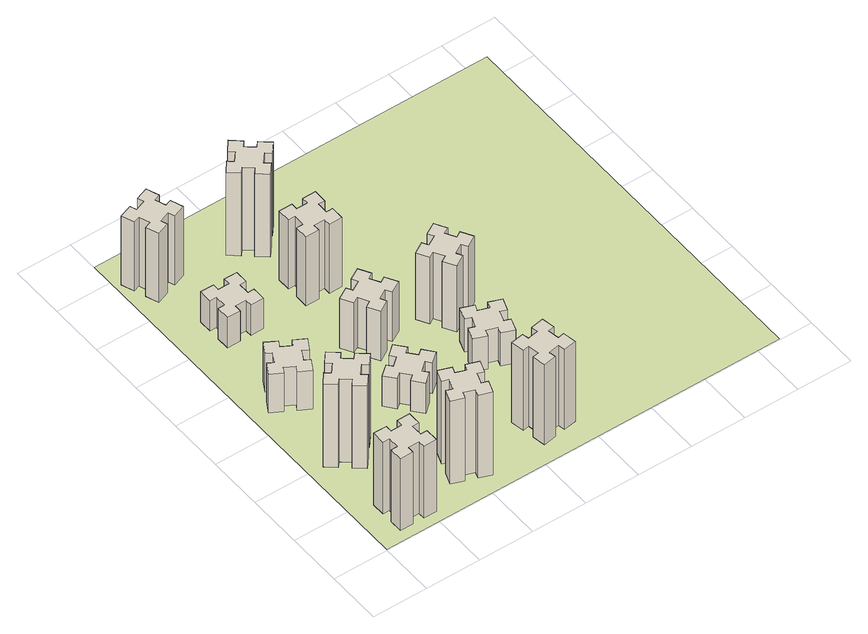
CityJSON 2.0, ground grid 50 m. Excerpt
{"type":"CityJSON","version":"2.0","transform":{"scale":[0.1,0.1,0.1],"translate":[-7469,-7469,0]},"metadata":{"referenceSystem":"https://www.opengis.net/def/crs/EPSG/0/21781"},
"CityObjects":{
"building1":{"type":"Building","attributes":{"class":"1000","function":"1000","usage":"1000","yearOfConstruction":2016,"roofType":"1000","measuredHeight":78,"storeysAboveGround":30,"storeysBelowGround":0},"geometry":[{"type":"Solid","lod":"1","boundaries":[[[[0,1,2,3,4,5,6,7,8,9,10,11,12,13,14,15,16,17,18,19]],[[17,16,20,21]],[[16,15,22,20]],[[15,14,23,22]],[[14,13,24,23]],[[13,12,25,24]],[[12,11,26,25]],[[11,10,27,26]],[[10,9,28,27]],[[9,8,29,28]],[[8,7,30,29]],[[7,6,31,30]],[[6,5,32,31]],[[5,4,33,32]],[[4,3,34,33]],[[3,2,35,34]],[[2,1,36,35]],[[1,0,37,36]],[[0,19,38,37]],[[19,18,39,38]],[[18,17,21,39]],[[24,25,26,27,28,29,30,31,32,33,34,35,36,37,38,39,21,20,22,23]]]]}]},
"building2":{"type":"Building","attributes":{"class":"1000","function":"1000","usage":"1000","yearOfConstruction":2016,"roofType":"1000","measuredHeight":90,"storeysAboveGround":30,"storeysBelowGround":0},"geometry":[{"type":"Solid","lod":"1","boundaries":[[[[40,41,42,43,44,45,46,47,48,49,50,51,52,53,54,55,56,57,58,59]],[[57,56,60,61]],[[56,55,62,60]],[[55,54,63,62]],[[54,53,64,63]],[[53,52,65,64]],[[52,51,66,65]],[[51,50,67,66]],[[50,49,68,67]],[[49,48,69,68]],[[48,47,70,69]],[[47,46,71,70]],[[46,45,72,71]],[[45,44,73,72]],[[44,43,74,73]],[[43,42,75,74]],[[42,41,76,75]],[[41,40,77,76]],[[40,59,78,77]],[[59,58,79,78]],[[58,57,61,79]],[[64,65,66,67,68,69,70,71,72,73,74,75,76,77,78,79,61,60,62,63]]]]}]},
"building3":{"type":"Building","attributes":{"class":"1000","function":"1000","usage":"1000","yearOfConstruction":2016,"roofType":"1000","measuredHeight":42,"storeysAboveGround":30,"storeysBelowGround":0},"geometry":[{"type":"Solid","lod":"1","boundaries":[[[[80,81,82,83,84,85,86,87,88,89,90,91,92,93,94,95,96,97,98,99]],[[97,96,100,101]],[[96,95,102,100]],[[95,94,103,102]],[[94,93,104,103]],[[93,92,105,104]],[[92,91,106,105]],[[91,90,107,106]],[[90,89,108,107]],[[89,88,109,108]],[[88,87,110,109]],[[87,86,111,110]],[[86,85,112,111]],[[85,84,113,112]],[[84,83,114,113]],[[83,82,115,114]],[[82,81,116,115]],[[81,80,117,116]],[[80,99,118,117]],[[99,98,119,118]],[[98,97,101,119]],[[104,105,106,107,108,109,110,111,112,113,114,115,116,117,118,119,101,100,102,103]]]]}]},
"building4":{"type":"Building","attributes":{"class":"1000","function":"1000","usage":"1000","yearOfConstruction":2016,"roofType":"1000","measuredHeight":90,"storeysAboveGround":30,"storeysBelowGround":0},"geometry":[{"type":"Solid","lod":"1","boundaries":[[[[120,121,122,123,124,125,126,127,128,129,130,131,132,133,134,135,136,137,138,139]],[[137,136,140,141]],[[136,135,142,140]],[[135,134,143,142]],[[134,133,144,143]],[[133,132,145,144]],[[132,131,146,145]],[[131,130,147,146]],[[130,129,148,147]],[[129,128,149,148]],[[128,127,150,149]],[[127,126,151,150]],[[126,125,152,151]],[[125,124,153,152]],[[124,123,154,153]],[[123,122,155,154]],[[122,121,156,155]],[[121,120,157,156]],[[120,139,158,157]],[[139,138,159,158]],[[138,137,141,159]],[[144,145,146,147,148,149,150,151,152,153,154,155,156,157,158,159,141,140,142,143]]]]}]},
"building5":{"type":"Building","attributes":{"class":"1000","function":"1000","usage":"1000","yearOfConstruction":2016,"roofType":"1000","measuredHeight":33,"storeysAboveGround":30,"storeysBelowGround":0},"geometry":[{"type":"Solid","lod":"1","boundaries":[[[[160,161,162,163,164,165,166,167,168,169,170,171,172,173,174,175,176,177,178,179]],[[177,176,180,181]],[[176,175,182,180]],[[175,174,183,182]],[[174,173,184,183]],[[173,172,185,184]],[[172,171,186,185]],[[171,170,187,186]],[[170,169,188,187]],[[169,168,189,188]],[[168,167,190,189]],[[167,166,191,190]],[[166,165,192,191]],[[165,164,193,192]],[[164,163,194,193]],[[163,162,195,194]],[[162,161,196,195]],[[161,160,197,196]],[[160,179,198,197]],[[179,178,199,198]],[[178,177,181,199]],[[184,185,186,187,188,189,190,191,192,193,194,195,196,197,198,199,181,180,182,183]]]]}]},
"building6":{"type":"Building","attributes":{"class":"1000","function":"1000","usage":"1000","yearOfConstruction":2016,"roofType":"1000","measuredHeight":75,"storeysAboveGround":30,"storeysBelowGround":0},"geometry":[{"type":"Solid","lod":"1","boundaries":[[[[200,201,202,203,204,205,206,207,208,209,210,211,212,213,214,215,216,217,218,219]],[[217,216,220,221]],[[216,215,222,220]],[[215,214,223,222]],[[214,213,224,223]],[[213,212,225,224]],[[212,211,226,225]],[[211,210,227,226]],[[210,209,228,227]],[[209,208,229,228]],[[208,207,230,229]],[[207,206,231,230]],[[206,205,232,231]],[[205,204,233,232]],[[204,203,234,233]],[[203,202,235,234]],[[202,201,236,235]],[[201,200,237,236]],[[200,219,238,237]],[[219,218,239,238]],[[218,217,221,239]],[[224,225,226,227,228,229,230,231,232,233,234,235,236,237,238,239,221,220,222,223]]]]}]},
"building7":{"type":"Building","attributes":{"class":"1000","function":"1000","usage":"1000","yearOfConstruction":2016,"roofType":"1000","measuredHeight":33,"storeysAboveGround":30,"storeysBelowGround":0},"geometry":[{"type":"Solid","lod":"1","boundaries":[[[[240,241,242,243,244,245,246,247,248,249,250,251,252,253,254,255,256,257,258,259]],[[257,256,260,261]],[[256,255,262,260]],[[255,254,263,262]],[[254,253,264,263]],[[253,252,265,264]],[[252,251,266,265]],[[251,250,267,266]],[[250,249,268,267]],[[249,248,269,268]],[[248,247,270,269]],[[247,246,271,270]],[[246,245,272,271]],[[245,244,273,272]],[[244,243,274,273]],[[243,242,275,274]],[[242,241,276,275]],[[241,240,277,276]],[[240,259,278,277]],[[259,258,279,278]],[[258,257,261,279]],[[264,265,266,267,268,269,270,271,272,273,274,275,276,277,278,279,261,260,262,263]]]]}]},
"building8":{"type":"Building","attributes":{"class":"1000","function":"1000","usage":"1000","yearOfConstruction":2016,"roofType":"1000","measuredHeight":54,"storeysAboveGround":30,"storeysBelowGround":0},"geometry":[{"type":"Solid","lod":"1","boundaries":[[[[280,281,282,283,284,285,286,287,288,289,290,291,292,293,294,295,296,297,298,299]],[[297,296,300,301]],[[296,295,302,300]],[[295,294,303,302]],[[294,293,304,303]],[[293,292,305,304]],[[292,291,306,305]],[[291,290,307,306]],[[290,289,308,307]],[[289,288,309,308]],[[288,287,310,309]],[[287,286,311,310]],[[286,285,312,311]],[[285,284,313,312]],[[284,283,314,313]],[[283,282,315,314]],[[282,281,316,315]],[[281,280,317,316]],[[280,299,318,317]],[[299,298,319,318]],[[298,297,301,319]],[[304,305,306,307,308,309,310,311,312,313,314,315,316,317,318,319,301,300,302,303]]]]}]},
"building9":{"type":"Building","attributes":{"class":"1000","function":"1000","usage":"1000","yearOfConstruction":2016,"roofType":"1000","measuredHeight":87,"storeysAboveGround":30,"storeysBelowGround":0},"geometry":[{"type":"Solid","lod":"1","boundaries":[[[[320,321,322,323,324,325,326,327,328,329,330,331,332,333,334,335,336,337,338,339]],[[337,336,340,341]],[[336,335,342,340]],[[335,334,343,342]],[[334,333,344,343]],[[333,332,345,344]],[[332,331,346,345]],[[331,330,347,346]],[[330,329,348,347]],[[329,328,349,348]],[[328,327,350,349]],[[327,326,351,350]],[[326,325,352,351]],[[325,324,353,352]],[[324,323,354,353]],[[323,322,355,354]],[[322,321,356,355]],[[321,320,357,356]],[[320,339,358,357]],[[339,338,359,358]],[[338,337,341,359]],[[344,345,346,347,348,349,350,351,352,353,354,355,356,357,358,359,341,340,342,343]]]]}]},
"building10":{"type":"Building","attributes":{"class":"1000","function":"1000","usage":"1000","yearOfConstruction":2016,"roofType":"1000","measuredHeight":75,"storeysAboveGround":30,"storeysBelowGround":0},"geometry":[{"type":"Solid","lod":"1","boundaries":[[[[360,361,362,363,364,365,366,367,368,369,370,371,372,373,374,375,376,377,378,379]],[[377,376,380,381]],[[376,375,382,380]],[[375,374,383,382]],[[374,373,384,383]],[[373,372,385,384]],[[372,371,386,385]],[[371,370,387,386]],[[370,369,388,387]],[[369,368,389,388]],[[368,367,390,389]],[[367,366,391,390]],[[366,365,392,391]],[[365,364,393,392]],[[364,363,394,393]],[[363,362,395,394]],[[362,361,396,395]],[[361,360,397,396]],[[360,379,398,397]],[[379,378,399,398]],[[378,377,381,399]],[[384,385,386,387,388,389,390,391,392,393,394,395,396,397,398,399,381,380,382,383]]]]}]},
"building11":{"type":"Building","attributes":{"class":"1000","function":"1000","usage":"1000","yearOfConstruction":2016,"roofType":"1000","measuredHeight":90,"storeysAboveGround":30,"storeysBelowGround":0},"geometry":[{"type":"Solid","lod":"1","boundaries":[[[[400,401,402,403,404,405,406,407,408,409,410,411,412,413,414,415,416,417,418,419]],[[417,416,420,421]],[[416,415,422,420]],[[415,414,423,422]],[[414,413,424,423]],[[413,412,425,424]],[[412,411,426,425]],[[411,410,427,426]],[[410,409,428,427]],[[409,408,429,428]],[[408,407,430,429]],[[407,406,431,430]],[[406,405,432,431]],[[405,404,433,432]],[[404,403,434,433]],[[403,402,435,434]],[[402,401,436,435]],[[401,400,437,436]],[[400,419,438,437]],[[419,418,439,438]],[[418,417,421,439]],[[424,425,426,427,428,429,430,431,432,433,434,435,436,437,438,439,421,420,422,423]]]]}]},
"building12":{"type":"Building","attributes":{"class":"1000","function":"1000","usage":"1000","yearOfConstruction":2016,"roofType":"1000","measuredHeight":36,"storeysAboveGround":30,"storeysBelowGround":0},"geometry":[{"type":"Solid","lod":"1","boundaries":[[[[440,441,442,443,444,445,446,447,448,449,450,451,452,453,454,455,456,457,458,459]],[[457,456,460,461]],[[456,455,462,460]],[[455,454,463,462]],[[454,453,464,463]],[[453,452,465,464]],[[452,451,466,465]],[[451,450,467,466]],[[450,449,468,467]],[[449,448,469,468]],[[448,447,470,469]],[[447,446,471,470]],[[446,445,472,471]],[[445,444,473,472]],[[444,443,474,473]],[[443,442,475,474]],[[442,441,476,475]],[[441,440,477,476]],[[440,459,478,477]],[[459,458,479,478]],[[458,457,461,479]],[[464,465,466,467,468,469,470,471,472,473,474,475,476,477,478,479,461,460,462,463]]]]}]},
"building13":{"type":"Building","attributes":{"class":"1000","function":"1000","usage":"1000","yearOfConstruction":2016,"roofType":"1000","measuredHeight":72,"storeysAboveGround":30,"storeysBelowGround":0},"geometry":[{"type":"Solid","lod":"1","boundaries":[[[[480,481,482,483,484,485,486,487,488,489,490,491,492,493,494,495,496,497,498,499]],[[497,496,500,501]],[[496,495,502,500]],[[495,494,503,502]],[[494,493,504,503]],[[493,492,505,504]],[[492,491,506,505]],[[491,490,507,506]],[[490,489,508,507]],[[489,488,509,508]],[[488,487,510,509]],[[487,486,511,510]],[[486,485,512,511]],[[485,484,513,512]],[[484,483,514,513]],[[483,482,515,514]],[[482,481,516,515]],[[481,480,517,516]],[[480,499,518,517]],[[499,498,519,518]],[[498,497,501,519]],[[504,505,506,507,508,509,510,511,512,513,514,515,516,517,518,519,501,500,502,503]]]]}]},
"landuse1":{"type":"LandUse","attributes":{"name":"plot1","function":"1010"},"geometry":[{"type":"MultiSurface","lod":"1","boundaries":[[[520,521,522,523]]]}]}
},
"vertices":[
[265,325,0],[265,225,0],[205,225,0],[205,105,0],[325,105,0],[325,165,0],[425,165,0],[425,105,0],[545,105,0],[545,225,0],[485,225,0],[485,325,0],[545,325,0],[545,445,0],[425,445,0],[425,385,0],[325,385,0],[325,445,0],[205,445,0],[205,325,0],[325,385,780],[325,445,780],[425,385,780],[425,445,780],[545,445,780],[545,325,780],[485,325,780],[485,225,780],[545,225,780],[545,105,780],[425,105,780],[425,165,780],[325,165,780],[325,105,780],[205,105,780],[205,225,780],[265,225,780],[265,325,780],[205,325,780],[205,445,780],
[484,1067,0],[408,1132,0],[446,1178,0],[354,1255,0],[277,1163,0],[323,1124,0],[259,1048,0],[213,1086,0],[136,994,0],[228,917,0],[266,963,0],[343,899,0],[304,853,0],[396,776,0],[473,868,0],[427,906,0],[492,983,0],[538,944,0],[615,1036,0],[523,1113,0],[492,983,900],[538,944,900],[427,906,900],[473,868,900],[396,776,900],[304,853,900],[343,899,900],[266,963,900],[228,917,900],[136,994,900],[213,1086,900],[259,1048,900],[323,1124,900],[277,1163,900],[354,1255,900],[446,1178,900],[408,1132,900],[484,1067,900],[523,1113,900],[615,1036,900],
[474,1826,0],[387,1876,0],[417,1928,0],[313,1988,0],[253,1884,0],[305,1854,0],[255,1767,0],[203,1797,0],[143,1693,0],[247,1633,0],[277,1685,0],[364,1635,0],[334,1583,0],[438,1523,0],[498,1627,0],[446,1657,0],[496,1744,0],[548,1714,0],[608,1818,0],[504,1878,0],[496,1744,420],[548,1714,420],[446,1657,420],[498,1627,420],[438,1523,420],[334,1583,420],[364,1635,420],[277,1685,420],[247,1633,420],[143,1693,420],[203,1797,420],[255,1767,420],[305,1854,420],[253,1884,420],[313,1988,420],[417,1928,420],[387,1876,420],[474,1826,420],[504,1878,420],[608,1818,420],
[929,460,0],[895,366,0],[839,387,0],[797,274,0],[910,233,0],[931,289,0],[1025,255,0],[1004,199,0],[1117,157,0],[1158,270,0],[1102,291,0],[1136,385,0],[1192,364,0],[1233,477,0],[1120,518,0],[1100,462,0],[1006,496,0],[1027,552,0],[914,593,0],[873,480,0],[1006,496,900],[1027,552,900],[1100,462,900],[1120,518,900],[1233,477,900],[1192,364,900],[1136,385,900],[1102,291,900],[1158,270,900],[1117,157,900],[1004,199,900],[1025,255,900],[931,289,900],[910,233,900],[797,274,900],[839,387,900],[895,366,900],[929,460,900],[873,480,900],[914,593,900],
[425,2485,0],[525,2485,0],[525,2425,0],[645,2425,0],[645,2545,0],[585,2545,0],[585,2645,0],[645,2645,0],[645,2765,0],[525,2765,0],[525,2705,0],[425,2705,0],[425,2765,0],[305,2765,0],[305,2645,0],[365,2645,0],[365,2545,0],[305,2545,0],[305,2425,0],[425,2425,0],[365,2545,330],[305,2545,330],[365,2645,330],[305,2645,330],[305,2765,330],[425,2765,330],[425,2705,330],[525,2705,330],[525,2765,330],[645,2765,330],[645,2645,330],[585,2645,330],[585,2545,330],[645,2545,330],[645,2425,330],[525,2425,330],[525,2485,330],[425,2485,330],[425,2425,330],[305,2425,330],
[155,3345,0],[189,3251,0],[133,3230,0],[174,3117,0],[287,3159,0],[266,3215,0],[360,3249,0],[380,3193,0],[493,3234,0],[452,3347,0],[396,3326,0],[362,3420,0],[418,3440,0],[377,3553,0],[264,3512,0],[285,3456,0],[191,3422,0],[170,3478,0],[57,3437,0],[99,3324,0],[191,3422,750],[170,3478,750],[285,3456,750],[264,3512,750],[377,3553,750],[418,3440,750],[362,3420,750],[396,3326,750],[452,3347,750],[493,3234,750],[380,3193,750],[360,3249,750],[266,3215,750],[287,3159,750],[174,3117,750],[133,3230,750],[189,3251,750],[155,3345,750],[99,3324,750],[57,3437,750],
[1083,1332,0],[1006,1267,0],[968,1313,0],[876,1236,0],[953,1144,0],[999,1183,0],[1063,1106,0],[1017,1068,0],[1094,976,0],[1186,1053,0],[1148,1099,0],[1224,1163,0],[1263,1117,0],[1355,1194,0],[1278,1286,0],[1232,1248,0],[1167,1324,0],[1213,1363,0],[1136,1455,0],[1044,1378,0],[1167,1324,330],[1213,1363,330],[1232,1248,330],[1278,1286,330],[1355,1194,330],[1263,1117,330],[1224,1163,330],[1148,1099,330],[1186,1053,330],[1094,976,330],[1017,1068,330],[1063,1106,330],[999,1183,330],[953,1144,330],[876,1236,330],[968,1313,330],[1006,1267,330],[1083,1332,330],[1044,1378,330],[1136,1455,330],
[1336,1867,0],[1286,1954,0],[1338,1984,0],[1278,2088,0],[1174,2028,0],[1204,1976,0],[1117,1926,0],[1087,1978,0],[983,1918,0],[1043,1814,0],[1095,1844,0],[1145,1757,0],[1093,1727,0],[1153,1623,0],[1257,1683,0],[1227,1735,0],[1314,1785,0],[1344,1733,0],[1448,1793,0],[1388,1897,0],[1314,1785,540],[1344,1733,540],[1227,1735,540],[1257,1683,540],[1153,1623,540],[1093,1727,540],[1145,1757,540],[1095,1844,540],[1043,1814,540],[983,1918,540],[1087,1978,540],[1117,1926,540],[1204,1976,540],[1174,2028,540],[1278,2088,540],[1338,1984,540],[1286,1954,540],[1336,1867,540],[1388,1897,540],[1448,1793,540],
[1785,492,0],[1687,475,0],[1677,534,0],[1558,513,0],[1579,395,0],[1638,405,0],[1656,307,0],[1597,297,0],[1617,178,0],[1736,199,0],[1725,258,0],[1824,276,0],[1834,217,0],[1952,237,0],[1931,356,0],[1872,345,0],[1855,444,0],[1914,454,0],[1893,572,0],[1775,551,0],[1855,444,870],[1914,454,870],[1872,345,870],[1931,356,870],[1952,237,870],[1834,217,870],[1824,276,870],[1725,258,870],[1736,199,870],[1617,178,870],[1597,297,870],[1656,307,870],[1638,405,870],[1579,395,870],[1558,513,870],[1677,534,870],[1687,475,870],[1785,492,870],[1775,551,870],[1893,572,870],
[1325,2545,0],[1325,2645,0],[1385,2645,0],[1385,2765,0],[1265,2765,0],[1265,2705,0],[1165,2705,0],[1165,2765,0],[1045,2765,0],[1045,2645,0],[1105,2645,0],[1105,2545,0],[1045,2545,0],[1045,2425,0],[1165,2425,0],[1165,2485,0],[1265,2485,0],[1265,2425,0],[1385,2425,0],[1385,2545,0],[1265,2485,750],[1265,2425,750],[1165,2485,750],[1165,2425,750],[1045,2425,750],[1045,2545,750],[1105,2545,750],[1105,2645,750],[1045,2645,750],[1045,2765,750],[1165,2765,750],[1165,2705,750],[1265,2705,750],[1265,2765,750],[1385,2765,750],[1385,2645,750],[1325,2645,750],[1325,2545,750],[1385,2545,750],[1385,2425,750],
[1006,3183,0],[1083,3119,0],[1044,3073,0],[1136,2996,0],[1213,3088,0],[1167,3126,0],[1232,3203,0],[1278,3164,0],[1355,3256,0],[1263,3333,0],[1224,3287,0],[1148,3352,0],[1186,3398,0],[1094,3475,0],[1017,3383,0],[1063,3344,0],[999,3268,0],[953,3306,0],[876,3214,0],[968,3137,0],[999,3268,900],[953,3306,900],[1063,3344,900],[1017,3383,900],[1094,3475,900],[1186,3398,900],[1148,3352,900],[1224,3287,900],[1263,3333,900],[1355,3256,900],[1278,3164,900],[1232,3203,900],[1167,3126,900],[1213,3088,900],[1136,2996,900],[1044,3073,900],[1083,3119,900],[1006,3183,900],[968,3137,900],[876,3214,900],
[1771,1129,0],[1865,1095,0],[1844,1039,0],[1957,997,0],[1998,1110,0],[1942,1131,0],[1976,1225,0],[2032,1204,0],[2073,1317,0],[1960,1358,0],[1940,1302,0],[1846,1336,0],[1867,1392,0],[1754,1433,0],[1713,1320,0],[1769,1300,0],[1735,1206,0],[1679,1227,0],[1637,1114,0],[1750,1073,0],[1735,1206,360],[1679,1227,360],[1769,1300,360],[1713,1320,360],[1754,1433,360],[1867,1392,360],[1846,1336,360],[1940,1302,360],[1960,1358,360],[2073,1317,360],[2032,1204,360],[1976,1225,360],[1942,1131,360],[1998,1110,360],[1957,997,360],[1844,1039,360],[1865,1095,360],[1771,1129,360],[1750,1073,360],[1637,1114,360],
[1976,1767,0],[1926,1854,0],[1978,1884,0],[1918,1988,0],[1814,1928,0],[1844,1876,0],[1757,1826,0],[1727,1878,0],[1623,1818,0],[1683,1714,0],[1735,1744,0],[1785,1657,0],[1733,1627,0],[1793,1523,0],[1897,1583,0],[1867,1635,0],[1954,1685,0],[1984,1633,0],[2088,1693,0],[2028,1797,0],[1954,1685,720],[1984,1633,720],[1867,1635,720],[1897,1583,720],[1793,1523,720],[1733,1627,720],[1785,1657,720],[1735,1744,720],[1683,1714,720],[1623,1818,720],[1727,1878,720],[1757,1826,720],[1844,1876,720],[1814,1928,720],[1918,1988,720],[1978,1884,720],[1926,1854,720],[1976,1767,720],[2028,1797,720],[2088,1693,720],
[5,3705,0],[3705,3705,0],[3705,5,0],[5,5,0]
]}
